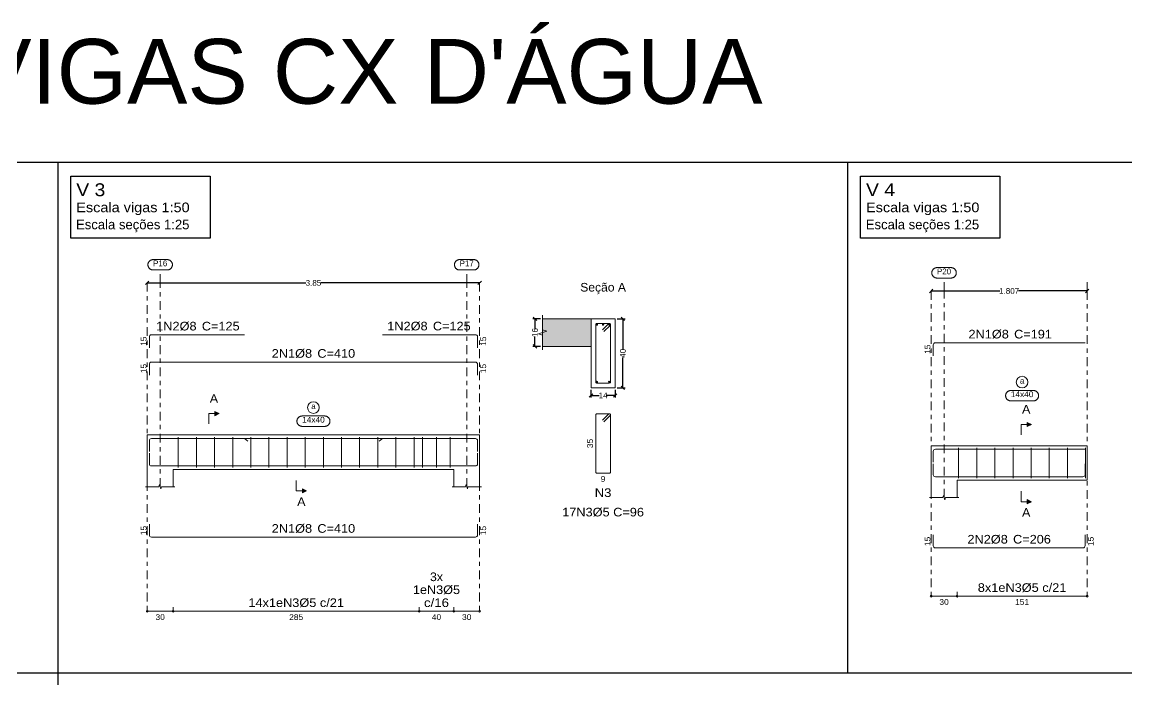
# Model space of a CAD drawing. Header units: centimetres. Extents: x 3194 to 3278, y -951 to -517.
# Drawn here: x 3228.69 to 3254.28, y -936.74 to -921.5 of the extents above; entities that cross this region are included whole.
import ezdxf
from ezdxf.enums import TextEntityAlignment as Align

# ---------------------------------------------------------------- set-up
doc = ezdxf.new("R2010")
doc.units = ezdxf.units.CM
doc.linetypes.add('CYPE_RAYAPUNTO', pattern=[0.4125, 0.2025, -0.105, 0, -0.105])
for name, color, linetype, lineweight in [('ARM_LONGITUDINAL_Ø8', 32, 'Continuous', 9), ('ARM_TRANSVERSAL_Ø5', 120, 'Continuous', 9), ('ELE_ARM_TRANS_TXT_EST', 7, 'Continuous', 9), ('ELE_CONT_NOS', 7, 'Continuous', 9), ('ELE_CONT_VIG_CONCRETO', 7, 'Continuous', 9), ('ELE_COT_COMPRIMENTO_PROJETADO', 8, 'Continuous', 0), ('ELE_COT_COT_ANCORAGENS', 8, 'Continuous', 0), ('ELE_COT_COT_EST', 8, 'Continuous', 0), ('ELE_COT_COT_LIN_APOIOS', 8, 'CYPE_RAYAPUNTO', 0), ('ELE_COT_TEXTOS_ESTRIBOS', 8, 'Continuous', 0), ('ELE_REF_COT_LIN_AUX_COTA', 8, 'CYPE_RAYAPUNTO', 9), ('ELE_REF_LINHAS_MARCAS_PLANTA', 8, 'Continuous', 9), ('ELE_REF_MARCAS_PLANTA', 8, 'Continuous', 9), ('ELE_REF_REF_ESCALA', 3, 'Continuous', 9), ('ELE_REF_REF_NOME', 8, 'Continuous', 9), ('ELE_REF_REF_REFERENCIA', 8, 'Continuous', 9), ('ELE_REF_TEXTO_REF_NOME', 8, 'Continuous', 9), ('ELE_REF_TEXTO_REF_REFERENCIA', 8, 'Continuous', 9), ('POR_ARM_LONG_ARM_TEXTOS', 7, 'Continuous', 9), ('POR_ARM_LONG_TXT_COMP', 7, 'Continuous', 9), ('SEC_CONT_LAJES_CORTE', 8, 'Continuous', 9), ('SEC_CONT_VIG_CONCRETO_CORTE', 7, 'Continuous', 9), ('SEC_COTAS_SEC_DIM_VIGA', 8, 'Continuous', 0), ('SEC_COTAS_TEXTOS_DETALHE_ESTRIBOS', 8, 'Continuous', 0), ('SEC_REF_TXT_NOMES', 2, 'Continuous', 9), ('SEC_REF_TXT_POSICOES_ARM_ESTRIBOS', 7, 'Continuous', 9)]:
    doc.layers.add(name, color=color, linetype=linetype, lineweight=lineweight)
doc.layers.add('COTA CYPE', color=31, linetype='Continuous')
doc.styles.add('CYPETXT', font='arial.ttf', dxfattribs={"height": 0.2})
doc.styles.add('CYPETXT_0.2', font='arial.ttf', dxfattribs={"height": 0.133333})
doc.styles.add('TQS_ARIAL', font='arial.ttf')
doc.dimstyles.new('cype_oblique', dxfattribs={"dimtxt": 0.18, "dimasz": 0.18, "dimexe": 0.05, "dimexo": 0.05, "dimgap": 0, "dimtad": 0, "dimdec": 4, "dimzin": 0, "dimdsep": 46, "dimtxsty": 'CYPETXT_0.2', "dimblk": 'OBLIQUE', "dimtsz": 0.04, "dimcen": 0.09, "dimadec": 0, "dimazin": 0, "dimtfac": 1, "dimtdec": 4, "dimtofl": 0, "dimtmove": 2, "dimatfit": 3, "dimfxl": 1, "dimtolj": 1, "dimtzin": 0, "dimarcsym": 0})

# ---------------------------------------------------------------- blocks, each defined once
blk = doc.blocks.new('*D1517')
at = {"layer": 'Defpoints', "color": 0, "transparency": 16777216}
for p in [(3241.865, -929.977), (3242.425, -929.977), (3242.425, -930.154)]:
    blk.add_point(p, dxfattribs=at)
at = {"layer": 'SEC_COTAS_SEC_DIM_VIGA', "color": 0, "lineweight": -2, "transparency": 16777216}
for p, q in [((3241.825, -930.194), (3241.905, -930.114)), ((3241.865, -930.027), (3241.865, -930.204)), ((3241.865, -930.154), (3242.057, -930.154)), ((3242.425, -930.154), (3242.234, -930.154)), ((3242.385, -930.194), (3242.465, -930.114)), ((3242.425, -930.027), (3242.425, -930.204))]:
    blk.add_line(p, q, dxfattribs=at)
at = {"layer": 'SEC_COTAS_SEC_DIM_VIGA', "color": 0, "transparency": 16777216, "insert": (3242.145, -930.154), "char_height": 0.1333, "attachment_point": 5, "style": 'CYPETXT_0.2'}
blk.add_mtext('\\A1;14', dxfattribs=at)
blk = doc.blocks.new('_OBLIQUE')
at = {"color": 0, "linetype": 'ByBlock'}
blk.add_line((-0.5, -0.5), (0.5, 0.5), dxfattribs=at)
blk = doc.blocks.new('*D1518')
at = {"layer": 'Defpoints', "color": 0, "transparency": 16777216}
for p in [(3240.568, -928.377), (3240.745, -928.377), (3240.745, -929.017)]:
    blk.add_point(p, dxfattribs=at)
at = {"layer": 'SEC_COTAS_SEC_DIM_VIGA', "color": 0, "lineweight": -2, "transparency": 16777216}
for p, q in [((3240.695, -928.377), (3240.518, -928.377)), ((3240.608, -928.417), (3240.528, -928.337)), ((3240.568, -928.377), (3240.568, -928.608)), ((3240.568, -929.017), (3240.568, -928.786)), ((3240.695, -929.017), (3240.518, -929.017)), ((3240.608, -929.057), (3240.528, -928.977))]:
    blk.add_line(p, q, dxfattribs=at)
at = {"layer": 'SEC_COTAS_SEC_DIM_VIGA', "color": 0, "transparency": 16777216, "insert": (3240.568, -928.697), "char_height": 0.1333, "attachment_point": 5, "rotation": 90, "style": 'CYPETXT_0.2'}
blk.add_mtext('\\A1;16', dxfattribs=at)
blk = doc.blocks.new('*D1519')
at = {"layer": 'Defpoints', "color": 0, "transparency": 16777216}
for p in [(3242.425, -928.377), (3242.603, -928.377), (3242.425, -929.977)]:
    blk.add_point(p, dxfattribs=at)
at = {"layer": 'SEC_COTAS_SEC_DIM_VIGA', "color": 0, "lineweight": -2, "transparency": 16777216}
for p, q in [((3242.475, -928.377), (3242.653, -928.377)), ((3242.643, -928.417), (3242.563, -928.337)), ((3242.603, -928.377), (3242.603, -929.079)), ((3242.603, -929.977), (3242.603, -929.275)), ((3242.643, -930.017), (3242.563, -929.937)), ((3242.475, -929.977), (3242.653, -929.977))]:
    blk.add_line(p, q, dxfattribs=at)
at = {"layer": 'SEC_COTAS_SEC_DIM_VIGA', "color": 0, "transparency": 16777216, "insert": (3242.603, -929.177), "char_height": 0.1333, "attachment_point": 5, "rotation": 90, "style": 'CYPETXT_0.2'}
blk.add_mtext('\\A1;40', dxfattribs=at)
blk = doc.blocks.new('*D1516')
at = {"layer": 'Defpoints', "color": 0, "transparency": 16777216}
for p in [(3231.586, -927.547), (3231.586, -927.547), (3239.286, -927.547)]:
    blk.add_point(p, dxfattribs=at)
at = {"layer": 'ELE_COT_COMPRIMENTO_PROJETADO', "color": 0, "lineweight": -2, "transparency": 16777216}
for p, q in [((3231.546, -927.587), (3231.626, -927.507)), ((3231.586, -927.547), (3235.263, -927.547)), ((3239.286, -927.547), (3235.61, -927.547)), ((3239.246, -927.587), (3239.326, -927.507))]:
    blk.add_line(p, q, dxfattribs=at)
at = {"layer": 'ELE_COT_COMPRIMENTO_PROJETADO', "color": 0, "transparency": 16777216, "insert": (3235.436, -927.547), "char_height": 0.1333, "attachment_point": 5, "style": 'CYPETXT_0.2'}
blk.add_mtext('\\A1;3.85', dxfattribs=at)
blk = doc.blocks.new('*D1265')
at = {"layer": 'Defpoints', "color": 0, "transparency": 16777216}
for p in [(3249.744, -927.733), (3249.744, -927.733), (3253.358, -927.733)]:
    blk.add_point(p, dxfattribs=at)
at = {"layer": 'ELE_COT_COMPRIMENTO_PROJETADO', "color": 0, "lineweight": -2, "transparency": 16777216}
for p, q in [((3249.704, -927.773), (3249.784, -927.693)), ((3249.744, -927.733), (3251.332, -927.733)), ((3253.358, -927.733), (3251.77, -927.733)), ((3253.318, -927.773), (3253.398, -927.693))]:
    blk.add_line(p, q, dxfattribs=at)
at = {"layer": 'ELE_COT_COMPRIMENTO_PROJETADO', "color": 0, "transparency": 16777216, "insert": (3251.551, -927.733), "char_height": 0.1333, "attachment_point": 5, "style": 'CYPETXT_0.2'}
blk.add_mtext('\\A1;1.807', dxfattribs=at)

msp = doc.modelspace()

# ---------------------------------------------------------------- hatches: boundary and pattern name
at = {"layer": 'ELE_REF_LINHAS_MARCAS_PLANTA'}
for points in [[(3233.15516, -930.62295), (3233.15516, -930.52695), (3233.25116, -930.57495)], [(3251.9699, -930.87284), (3251.9699, -930.77684), (3252.0659, -930.82484)], [(3235.18016, -932.31695), (3235.18016, -932.41295), (3235.27616, -932.36495)], [(3251.9699, -932.56684), (3251.9699, -932.66284), (3252.0659, -932.61484)]]:
    msp.add_hatch(color=256, dxfattribs=at).paths.add_polyline_path(points)
at = {"layer": 'SEC_CONT_LAJES_CORTE', "true_color": 0xdad7d3}
msp.add_hatch(color=254, dxfattribs=at).paths.add_polyline_path([(3240.7455, -929.01708), (3241.8655, -929.01708), (3241.8655, -928.37708), (3240.7455, -928.37708)])

# ---------------------------------------------------------------- linework, layer by layer
for p, q in [((3196.8194, -924.74597), (3259.9194, -924.74597)), ((3229.51254, -924.74597), (3229.51254, -936.58132)), ((3247.8059, -924.74597), (3247.8059, -936.58132)), ((3196.8194, -936.58132), (3259.9194, -936.58132)), ((3229.51254, -936.58132), (3229.51254, -950.16367))]:
    msp.add_line(p, q)
at = {"layer": 'ARM_LONGITUDINAL_Ø8'}
for p, q in [((3233.83616, -931.15195), (3233.91578, -931.21246)), ((3237.03616, -931.15195), (3236.95655, -931.21246))]:
    msp.add_line(p, q, dxfattribs=at)
for points in [[(3231.63616, -929.04824), (3231.63616, -928.79624), (3231.63982, -928.77787), (3231.65022, -928.7623), (3231.66579, -928.75189), (3231.68416, -928.74824), (3233.83616, -928.74824)], [(3239.23616, -929.04708), (3239.23616, -928.79508), (3239.23251, -928.77671), (3239.2221, -928.76114), (3239.20653, -928.75074), (3239.18816, -928.74708), (3237.03616, -928.74708)], [(3253.30825, -928.93344), (3249.84154, -928.93344), (3249.82317, -928.93709), (3249.8076, -928.94749), (3249.7972, -928.96307), (3249.79354, -928.98144), (3249.79354, -929.23344)], [(3239.23616, -929.68054), (3239.23616, -929.42854), (3239.23251, -929.41017), (3239.2221, -929.3946), (3239.20653, -929.38419), (3239.18816, -929.38054), (3231.68416, -929.38054), (3231.66579, -929.38419), (3231.65022, -929.3946), (3231.63982, -929.41017), (3231.63616, -929.42854), (3231.63616, -929.68054)], [(3239.23616, -931.45195), (3239.23616, -931.19995), (3239.23251, -931.18158), (3239.2221, -931.16601), (3239.20653, -931.1556), (3239.18816, -931.15195), (3231.68416, -931.15195), (3231.66579, -931.1556), (3231.65022, -931.16601), (3231.63982, -931.18158), (3231.63616, -931.19995), (3231.63616, -931.45195)], [(3231.63616, -931.45195), (3231.63616, -931.19995), (3231.63982, -931.18158), (3231.65022, -931.16601), (3231.66579, -931.1556), (3231.68416, -931.15195), (3233.83616, -931.15195)], [(3239.23616, -931.45195), (3239.23616, -931.19995), (3239.23251, -931.18158), (3239.2221, -931.16601), (3239.20653, -931.1556), (3239.18816, -931.15195), (3237.03616, -931.15195)], [(3239.23616, -931.48795), (3239.23616, -931.73995), (3239.23251, -931.75832), (3239.2221, -931.77389), (3239.20653, -931.78429), (3239.18816, -931.78795), (3231.68416, -931.78795), (3231.66579, -931.78429), (3231.65022, -931.77389), (3231.63982, -931.75832), (3231.63616, -931.73995), (3231.63616, -931.48795)], [(3253.30825, -931.40184), (3249.84154, -931.40184), (3249.82317, -931.4055), (3249.8076, -931.4159), (3249.7972, -931.43148), (3249.79354, -931.44984), (3249.79354, -931.70184)], [(3253.30825, -931.73784), (3253.30825, -931.98984), (3253.3046, -932.00821), (3253.29419, -932.02379), (3253.27862, -932.03419), (3253.26025, -932.03784), (3249.84154, -932.03784), (3249.82317, -932.03419), (3249.8076, -932.02379), (3249.7972, -932.00821), (3249.79354, -931.98984), (3249.79354, -931.73784)], [(3239.23616, -933.13495), (3239.23616, -933.38695), (3239.23251, -933.40532), (3239.2221, -933.42089), (3239.20653, -933.43129), (3239.18816, -933.43495), (3231.68416, -933.43495), (3231.66579, -933.43129), (3231.65022, -933.42089), (3231.63982, -933.40532), (3231.63616, -933.38695), (3231.63616, -933.13495)], [(3253.30825, -933.38484), (3253.30825, -933.63684), (3253.3046, -933.65521), (3253.29419, -933.67079), (3253.27862, -933.68119), (3253.26025, -933.68484), (3249.84154, -933.68484), (3249.82317, -933.68119), (3249.8076, -933.67079), (3249.7972, -933.65521), (3249.79354, -933.63684), (3249.79354, -933.38484)]]:
    msp.add_lwpolyline(points, dxfattribs=at)
for centre in [(3242.0015, -928.51308), (3242.1455, -928.51308), (3242.2895, -928.51308), (3242.0015, -929.84108), (3242.2895, -929.84108)]:
    msp.add_circle(centre, 0.016, dxfattribs=at)
at = {"layer": 'ARM_TRANSVERSAL_Ø5'}
for p, q in [((3232.30616, -931.11995), (3232.30616, -931.81995)), ((3232.72616, -931.11995), (3232.72616, -931.81995)), ((3233.14616, -931.11995), (3233.14616, -931.81995)), ((3233.56616, -931.11995), (3233.56616, -931.81995)), ((3233.98616, -931.11995), (3233.98616, -931.81995)), ((3234.40616, -931.11995), (3234.40616, -931.81995)), ((3234.82616, -931.11995), (3234.82616, -931.81995)), ((3235.24616, -931.11995), (3235.24616, -931.81995)), ((3235.66616, -931.11995), (3235.66616, -931.81995)), ((3236.08616, -931.11995), (3236.08616, -931.81995)), ((3236.50616, -931.11995), (3236.50616, -931.81995)), ((3236.92616, -931.11995), (3236.92616, -931.81995)), ((3237.34616, -931.11995), (3237.34616, -931.81995)), ((3237.76616, -931.11995), (3237.76616, -931.81995)), ((3237.96616, -931.11995), (3237.96616, -931.81995)), ((3238.28616, -931.11995), (3238.28616, -931.81995)), ((3238.60616, -931.11995), (3238.60616, -931.81995)), ((3250.3809, -931.36984), (3250.3809, -932.06984)), ((3250.8009, -931.36984), (3250.8009, -932.06984)), ((3251.2209, -931.36984), (3251.2209, -932.06984)), ((3251.6409, -931.36984), (3251.6409, -932.06984)), ((3252.0609, -931.36984), (3252.0609, -932.06984)), ((3252.4809, -931.36984), (3252.4809, -932.06984)), ((3252.9009, -931.36984), (3252.9009, -932.06984)), ((3253.3209, -931.36984), (3253.3209, -932.06984))]:
    msp.add_line(p, q, dxfattribs=at)
for points in [[(3242.16646, -928.67289), (3242.30788, -928.53147), (3242.31111, -928.52753), (3242.31352, -928.52303), (3242.315, -928.51815), (3242.3155, -928.51308), (3242.315, -928.50801), (3242.31352, -928.50313), (3242.31111, -928.49864), (3242.30788, -928.4947), (3242.30394, -928.49146), (3242.29945, -928.48906), (3242.29457, -928.48758), (3242.2895, -928.48708), (3242.0015, -928.48708), (3241.99155, -928.48906), (3241.98311, -928.4947), (3241.97747, -928.50313), (3241.9755, -928.51308), (3241.9755, -929.84108), (3241.97747, -929.85103), (3241.98311, -929.85947), (3241.99155, -929.8651), (3242.0015, -929.86708), (3242.2895, -929.86708), (3242.29945, -929.8651), (3242.30788, -929.85947), (3242.31352, -929.85103), (3242.3155, -929.84108), (3242.3155, -928.51308), (3242.315, -928.50801), (3242.31352, -928.50313), (3242.31111, -928.49864), (3242.30788, -928.4947), (3242.30394, -928.49146), (3242.29945, -928.48906), (3242.29457, -928.48758), (3242.2895, -928.48708), (3242.28442, -928.48758), (3242.27955, -928.48906), (3242.27505, -928.49146), (3242.27111, -928.4947), (3242.12969, -928.63612)], [(3242.16646, -930.76222), (3242.30788, -930.6208), (3242.31111, -930.61686), (3242.31352, -930.61237), (3242.315, -930.60749), (3242.3155, -930.60242), (3242.315, -930.59734), (3242.31352, -930.59247), (3242.31111, -930.58797), (3242.30788, -930.58403), (3242.30394, -930.5808), (3242.29945, -930.5784), (3242.29457, -930.57692), (3242.2895, -930.57642), (3242.0015, -930.57642), (3241.99155, -930.5784), (3241.98311, -930.58403), (3241.97747, -930.59247), (3241.9755, -930.60242), (3241.9755, -931.93042), (3241.97747, -931.94037), (3241.98311, -931.9488), (3241.99155, -931.95444), (3242.0015, -931.95642), (3242.2895, -931.95642), (3242.29945, -931.95444), (3242.30788, -931.9488), (3242.31352, -931.94037), (3242.3155, -931.93042), (3242.3155, -930.60242), (3242.315, -930.59734), (3242.31352, -930.59247), (3242.31111, -930.58797), (3242.30788, -930.58403), (3242.30394, -930.5808), (3242.29945, -930.5784), (3242.29457, -930.57692), (3242.2895, -930.57642), (3242.28442, -930.57692), (3242.27955, -930.5784), (3242.27505, -930.5808), (3242.27111, -930.58403), (3242.12969, -930.72545)]]:
    msp.add_lwpolyline(points, dxfattribs=at)
at = {"layer": 'COTA CYPE'}
for points in [[(3229.81691, -925.07043), (3233.04331, -925.07043), (3233.04331, -926.5139), (3229.81691, -926.5139)], [(3248.11027, -925.07043), (3251.33667, -925.07043), (3251.33667, -926.5139), (3248.11027, -926.5139)]]:
    msp.add_lwpolyline(points, close=True, dxfattribs=at)
at = {"layer": 'ELE_CONT_NOS'}
for p, q in [((3231.58616, -931.86995), (3231.58616, -932.26995)), ((3232.18616, -931.86995), (3232.18616, -932.26995)), ((3238.68616, -931.86995), (3238.68616, -932.26995)), ((3239.28616, -931.86995), (3239.28616, -932.26995)), ((3249.74354, -932.11984), (3249.74354, -932.51984)), ((3250.34354, -932.11984), (3250.34354, -932.51984))]:
    msp.add_line(p, q, dxfattribs=at)
for points in [[(3232.18616, -931.06995), (3231.58616, -931.06995), (3231.58616, -931.86995)], [(3238.68616, -931.06995), (3239.28616, -931.06995), (3239.28616, -931.86995)], [(3250.34354, -931.31984), (3249.74354, -931.31984), (3249.74354, -932.11984)], [(3231.54616, -932.26995), (3231.85616, -932.26995), (3231.87116, -932.21995), (3231.90116, -932.31995), (3231.91616, -932.26995), (3232.22616, -932.26995)], [(3238.64616, -932.26995), (3238.95616, -932.26995), (3238.97116, -932.21995), (3239.00116, -932.31995), (3239.01616, -932.26995), (3239.32616, -932.26995)], [(3249.70354, -932.51984), (3250.01354, -932.51984), (3250.02854, -932.46984), (3250.05854, -932.56984), (3250.07354, -932.51984), (3250.38354, -932.51984)]]:
    msp.add_lwpolyline(points, dxfattribs=at)
at = {"layer": 'ELE_CONT_VIG_CONCRETO'}
for p, q in [((3232.18616, -931.06995), (3238.68616, -931.06995)), ((3250.34354, -931.31984), (3253.35825, -931.31984)), ((3232.18616, -931.86995), (3238.68616, -931.86995))]:
    msp.add_line(p, q, dxfattribs=at)
msp.add_lwpolyline([(3250.34354, -932.11984), (3253.35825, -932.11984), (3253.35825, -931.31984)], dxfattribs=at)
at = {"layer": 'ELE_COT_COT_EST'}
for p, q in [((3249.74354, -934.80484), (3249.74354, -934.70484)), ((3250.34354, -934.80484), (3250.34354, -934.70484)), ((3231.58616, -935.15495), (3231.58616, -935.05495)), ((3232.18616, -935.15495), (3232.18616, -935.05495)), ((3237.88616, -935.15495), (3237.88616, -935.05495)), ((3238.68616, -935.15495), (3238.68616, -935.05495))]:
    msp.add_line(p, q, dxfattribs=at)
for points in [[(3249.74354, -934.80484), (3250.34354, -934.80484), (3250.34354, -934.70484)], [(3250.34354, -934.80484), (3253.35825, -934.80484), (3253.35825, -934.70484)], [(3231.58616, -935.15495), (3232.18616, -935.15495), (3232.18616, -935.05495)], [(3232.18616, -935.15495), (3237.88616, -935.15495), (3237.88616, -935.05495)], [(3237.88616, -935.15495), (3238.68616, -935.15495), (3238.68616, -935.05495)], [(3238.68616, -935.15495), (3239.28616, -935.15495), (3239.28616, -935.05495)]]:
    msp.add_lwpolyline(points, dxfattribs=at)
for centre in [(3249.74354, -934.80484), (3250.34354, -934.80484), (3250.34354, -934.80484), (3253.35825, -934.80484), (3231.58616, -935.15495), (3232.18616, -935.15495), (3232.18616, -935.15495), (3237.88616, -935.15495), (3237.88616, -935.15495), (3238.68616, -935.15495), (3238.68616, -935.15495), (3239.28616, -935.15495)]:
    msp.add_circle(centre, 0.02, dxfattribs=at)
at = {"layer": 'ELE_COT_COT_LIN_APOIOS'}
for p, q in [((3231.58616, -927.54708), (3231.58616, -935.15495)), ((3239.28616, -927.54708), (3239.28616, -935.15495)), ((3249.74354, -927.73344), (3249.74354, -934.80484)), ((3253.35825, -927.73344), (3253.35825, -934.80484))]:
    msp.add_line(p, q, dxfattribs=at)
at = {"layer": 'ELE_REF_COT_LIN_AUX_COTA'}
for p, q in [((3231.88616, -927.54708), (3231.88616, -927.24708)), ((3238.98616, -927.54708), (3238.98616, -927.24708)), ((3231.88616, -932.26995), (3231.88616, -927.54708)), ((3238.98616, -932.26995), (3238.98616, -927.54708)), ((3250.04354, -927.73344), (3250.04354, -927.43344)), ((3253.35825, -927.73344), (3253.35825, -927.43344)), ((3250.04354, -932.51984), (3250.04354, -927.73344))]:
    msp.add_line(p, q, dxfattribs=at)
at = {"layer": 'ELE_REF_LINHAS_MARCAS_PLANTA'}
for p, q in [((3233.01116, -930.57495), (3233.01116, -930.81495)), ((3233.01116, -930.57495), (3233.15516, -930.57495)), ((3251.8259, -930.82484), (3251.8259, -931.06484)), ((3251.8259, -930.82484), (3251.9699, -930.82484)), ((3235.03616, -932.36495), (3235.03616, -932.12495)), ((3235.03616, -932.36495), (3235.18016, -932.36495)), ((3251.8259, -932.61484), (3251.8259, -932.37484)), ((3251.8259, -932.61484), (3251.9699, -932.61484))]:
    msp.add_line(p, q, dxfattribs=at)
for points in [[(3233.15516, -930.62295), (3233.15516, -930.52695), (3233.25116, -930.57495)], [(3251.9699, -930.87284), (3251.9699, -930.77684), (3252.0659, -930.82484)], [(3235.18016, -932.31695), (3235.18016, -932.41295), (3235.27616, -932.36495)], [(3251.9699, -932.56684), (3251.9699, -932.66284), (3252.0659, -932.61484)]]:
    msp.add_lwpolyline(points, close=True, dxfattribs=at)
at = {"layer": 'ELE_REF_REF_NOME'}
for points in [[(3252.1129, -930.03984), (3252.12091, -930.04011), (3252.12889, -930.04092), (3252.1368, -930.04225), (3252.1446, -930.04411), (3252.15226, -930.04648), (3252.15974, -930.04937), (3252.16702, -930.05274), (3252.17405, -930.0566), (3252.18081, -930.06091), (3252.18727, -930.06567), (3252.19339, -930.07085), (3252.19916, -930.07642), (3252.20453, -930.08237), (3252.20951, -930.08866), (3252.21404, -930.09527), (3252.21813, -930.10217), (3252.22175, -930.10933), (3252.22488, -930.11672), (3252.22751, -930.12429), (3252.22963, -930.13203), (3252.23123, -930.13989), (3252.23229, -930.14783), (3252.23283, -930.15583), (3252.23283, -930.16385), (3252.23229, -930.17186), (3252.23123, -930.1798), (3252.22963, -930.18766), (3252.22751, -930.1954), (3252.22488, -930.20297), (3252.22175, -930.21036), (3252.21813, -930.21751), (3252.21404, -930.22441), (3252.20951, -930.23103), (3252.20453, -930.23732), (3252.19916, -930.24327), (3252.19339, -930.24884), (3252.18727, -930.25402), (3252.18081, -930.25878), (3252.17405, -930.26309), (3252.16702, -930.26695), (3252.15974, -930.27032), (3252.15226, -930.2732), (3252.1446, -930.27558), (3252.1368, -930.27744), (3252.12889, -930.27877), (3252.12091, -930.27958), (3252.1129, -930.27984), (3251.5889, -930.27984), (3251.58088, -930.27958), (3251.5729, -930.27877), (3251.56499, -930.27744), (3251.55719, -930.27558), (3251.54953, -930.2732), (3251.54205, -930.27032), (3251.53478, -930.26695), (3251.52774, -930.26309), (3251.52098, -930.25878), (3251.51453, -930.25402), (3251.5084, -930.24884), (3251.50264, -930.24327), (3251.49726, -930.23732), (3251.49229, -930.23103), (3251.48775, -930.22441), (3251.48366, -930.21751), (3251.48005, -930.21036), (3251.47691, -930.20297), (3251.47428, -930.1954), (3251.47217, -930.18766), (3251.47057, -930.1798), (3251.4695, -930.17186), (3251.46896, -930.16385), (3251.46896, -930.15583), (3251.4695, -930.14783), (3251.47057, -930.13989), (3251.47217, -930.13203), (3251.47428, -930.12429), (3251.47691, -930.11672), (3251.48005, -930.10933), (3251.48366, -930.10217), (3251.48775, -930.09527), (3251.49229, -930.08866), (3251.49726, -930.08237), (3251.50264, -930.07642), (3251.5084, -930.07085), (3251.51453, -930.06567), (3251.52098, -930.06091), (3251.52774, -930.0566), (3251.53478, -930.05274), (3251.54205, -930.04937), (3251.54953, -930.04648), (3251.55719, -930.04411), (3251.56499, -930.04225), (3251.5729, -930.04092), (3251.58088, -930.04011), (3251.5889, -930.03984), (3252.1129, -930.03984)], [(3235.69816, -930.62995), (3235.70618, -930.63022), (3235.71416, -930.63102), (3235.72206, -930.63235), (3235.72987, -930.63421), (3235.73753, -930.63659), (3235.74501, -930.63947), (3235.75228, -930.64284), (3235.75932, -930.6467), (3235.76608, -930.65101), (3235.77253, -930.65577), (3235.77866, -930.66095), (3235.78442, -930.66652), (3235.7898, -930.67247), (3235.79477, -930.67877), (3235.79931, -930.68538), (3235.8034, -930.69228), (3235.80701, -930.69943), (3235.81014, -930.70682), (3235.81277, -930.71439), (3235.81489, -930.72213), (3235.81649, -930.72999), (3235.81756, -930.73794), (3235.8181, -930.74594), (3235.8181, -930.75396), (3235.81756, -930.76196), (3235.81649, -930.76991), (3235.81489, -930.77777), (3235.81277, -930.7855), (3235.81014, -930.79308), (3235.80701, -930.80046), (3235.8034, -930.80762), (3235.79931, -930.81452), (3235.79477, -930.82113), (3235.7898, -930.82742), (3235.78442, -930.83337), (3235.77866, -930.83895), (3235.77253, -930.84412), (3235.76608, -930.84888), (3235.75932, -930.8532), (3235.75228, -930.85705), (3235.74501, -930.86043), (3235.73753, -930.86331), (3235.72987, -930.86568), (3235.72206, -930.86754), (3235.71416, -930.86888), (3235.70618, -930.86968), (3235.69816, -930.86995), (3235.17416, -930.86995), (3235.16615, -930.86968), (3235.15817, -930.86888), (3235.15026, -930.86754), (3235.14246, -930.86568), (3235.1348, -930.86331), (3235.12732, -930.86043), (3235.12004, -930.85705), (3235.11301, -930.8532), (3235.10625, -930.84888), (3235.09979, -930.84412), (3235.09367, -930.83895), (3235.0879, -930.83337), (3235.08252, -930.82742), (3235.07755, -930.82113), (3235.07302, -930.81452), (3235.06893, -930.80762), (3235.06531, -930.80046), (3235.06218, -930.79308), (3235.05955, -930.7855), (3235.05743, -930.77777), (3235.05583, -930.76991), (3235.05477, -930.76196), (3235.05423, -930.75396), (3235.05423, -930.74594), (3235.05477, -930.73794), (3235.05583, -930.72999), (3235.05743, -930.72213), (3235.05955, -930.71439), (3235.06218, -930.70682), (3235.06531, -930.69943), (3235.06893, -930.69228), (3235.07302, -930.68538), (3235.07755, -930.67877), (3235.08252, -930.67247), (3235.0879, -930.66652), (3235.09367, -930.66095), (3235.09979, -930.65577), (3235.10625, -930.65101), (3235.11301, -930.6467), (3235.12004, -930.64284), (3235.12732, -930.63947), (3235.1348, -930.63659), (3235.14246, -930.63421), (3235.15026, -930.63235), (3235.15817, -930.63102), (3235.16615, -930.63022), (3235.17416, -930.62995), (3235.69816, -930.62995)]]:
    msp.add_lwpolyline(points, close=True, dxfattribs=at)
for centre in [(3251.8509, -929.84514), (3235.43616, -930.43524)]:
    msp.add_circle(centre, 0.13471, dxfattribs=at)
at = {"layer": 'ELE_REF_REF_REFERENCIA'}
for points in [[(3232.05016, -927.00708), (3232.05818, -927.00735), (3232.06616, -927.00815), (3232.07406, -927.00949), (3232.08187, -927.01135), (3232.08953, -927.01372), (3232.09701, -927.0166), (3232.10428, -927.01998), (3232.11132, -927.02383), (3232.11808, -927.02815), (3232.12453, -927.03291), (3232.13066, -927.03808), (3232.13642, -927.04366), (3232.1418, -927.04961), (3232.14677, -927.0559), (3232.15131, -927.06251), (3232.1554, -927.06941), (3232.15901, -927.07657), (3232.16214, -927.08395), (3232.16477, -927.09153), (3232.16689, -927.09926), (3232.16849, -927.10712), (3232.16956, -927.11507), (3232.1701, -927.12307), (3232.1701, -927.13109), (3232.16956, -927.13909), (3232.16849, -927.14704), (3232.16689, -927.1549), (3232.16477, -927.16264), (3232.16214, -927.17021), (3232.15901, -927.17759), (3232.1554, -927.18475), (3232.15131, -927.19165), (3232.14677, -927.19826), (3232.1418, -927.20456), (3232.13642, -927.21051), (3232.13066, -927.21608), (3232.12453, -927.22126), (3232.11808, -927.22602), (3232.11132, -927.23033), (3232.10428, -927.23418), (3232.09701, -927.23756), (3232.08953, -927.24044), (3232.08187, -927.24282), (3232.07406, -927.24468), (3232.06616, -927.24601), (3232.05818, -927.24681), (3232.05016, -927.24708), (3231.72216, -927.24708), (3231.71415, -927.24681), (3231.70617, -927.24601), (3231.69826, -927.24468), (3231.69046, -927.24282), (3231.6828, -927.24044), (3231.67532, -927.23756), (3231.66804, -927.23418), (3231.66101, -927.23033), (3231.65425, -927.22602), (3231.64779, -927.22126), (3231.64167, -927.21608), (3231.6359, -927.21051), (3231.63052, -927.20456), (3231.62555, -927.19826), (3231.62102, -927.19165), (3231.61693, -927.18475), (3231.61331, -927.17759), (3231.61018, -927.17021), (3231.60755, -927.16264), (3231.60543, -927.1549), (3231.60383, -927.14704), (3231.60277, -927.13909), (3231.60223, -927.13109), (3231.60223, -927.12307), (3231.60277, -927.11507), (3231.60383, -927.10712), (3231.60543, -927.09926), (3231.60755, -927.09153), (3231.61018, -927.08395), (3231.61331, -927.07657), (3231.61693, -927.06941), (3231.62102, -927.06251), (3231.62555, -927.0559), (3231.63052, -927.04961), (3231.6359, -927.04366), (3231.64167, -927.03808), (3231.64779, -927.03291), (3231.65425, -927.02815), (3231.66101, -927.02383), (3231.66804, -927.01998), (3231.67532, -927.0166), (3231.6828, -927.01372), (3231.69046, -927.01135), (3231.69826, -927.00949), (3231.70617, -927.00815), (3231.71415, -927.00735), (3231.72216, -927.00708), (3232.05016, -927.00708)], [(3239.15016, -927.00708), (3239.15818, -927.00735), (3239.16616, -927.00815), (3239.17406, -927.00949), (3239.18187, -927.01135), (3239.18953, -927.01372), (3239.19701, -927.0166), (3239.20428, -927.01998), (3239.21132, -927.02383), (3239.21808, -927.02815), (3239.22453, -927.03291), (3239.23066, -927.03808), (3239.23642, -927.04366), (3239.2418, -927.04961), (3239.24677, -927.0559), (3239.25131, -927.06251), (3239.2554, -927.06941), (3239.25901, -927.07657), (3239.26214, -927.08395), (3239.26477, -927.09153), (3239.26689, -927.09926), (3239.26849, -927.10712), (3239.26956, -927.11507), (3239.2701, -927.12307), (3239.2701, -927.13109), (3239.26956, -927.13909), (3239.26849, -927.14704), (3239.26689, -927.1549), (3239.26477, -927.16264), (3239.26214, -927.17021), (3239.25901, -927.17759), (3239.2554, -927.18475), (3239.25131, -927.19165), (3239.24677, -927.19826), (3239.2418, -927.20456), (3239.23642, -927.21051), (3239.23066, -927.21608), (3239.22453, -927.22126), (3239.21808, -927.22602), (3239.21132, -927.23033), (3239.20428, -927.23418), (3239.19701, -927.23756), (3239.18953, -927.24044), (3239.18187, -927.24282), (3239.17406, -927.24468), (3239.16616, -927.24601), (3239.15818, -927.24681), (3239.15016, -927.24708), (3238.82216, -927.24708), (3238.81415, -927.24681), (3238.80617, -927.24601), (3238.79826, -927.24468), (3238.79046, -927.24282), (3238.7828, -927.24044), (3238.77532, -927.23756), (3238.76804, -927.23418), (3238.76101, -927.23033), (3238.75425, -927.22602), (3238.74779, -927.22126), (3238.74167, -927.21608), (3238.7359, -927.21051), (3238.73052, -927.20456), (3238.72555, -927.19826), (3238.72102, -927.19165), (3238.71693, -927.18475), (3238.71331, -927.17759), (3238.71018, -927.17021), (3238.70755, -927.16264), (3238.70543, -927.1549), (3238.70383, -927.14704), (3238.70277, -927.13909), (3238.70223, -927.13109), (3238.70223, -927.12307), (3238.70277, -927.11507), (3238.70383, -927.10712), (3238.70543, -927.09926), (3238.70755, -927.09153), (3238.71018, -927.08395), (3238.71331, -927.07657), (3238.71693, -927.06941), (3238.72102, -927.06251), (3238.72555, -927.0559), (3238.73052, -927.04961), (3238.7359, -927.04366), (3238.74167, -927.03808), (3238.74779, -927.03291), (3238.75425, -927.02815), (3238.76101, -927.02383), (3238.76804, -927.01998), (3238.77532, -927.0166), (3238.7828, -927.01372), (3238.79046, -927.01135), (3238.79826, -927.00949), (3238.80617, -927.00815), (3238.81415, -927.00735), (3238.82216, -927.00708), (3239.15016, -927.00708)], [(3250.20754, -927.19344), (3250.21556, -927.1937), (3250.22354, -927.19451), (3250.23145, -927.19584), (3250.23925, -927.1977), (3250.24691, -927.20008), (3250.25439, -927.20296), (3250.26166, -927.20633), (3250.2687, -927.21019), (3250.27546, -927.2145), (3250.28191, -927.21926), (3250.28804, -927.22444), (3250.2938, -927.23001), (3250.29918, -927.23596), (3250.30415, -927.24225), (3250.30869, -927.24887), (3250.31278, -927.25577), (3250.31639, -927.26292), (3250.31953, -927.27031), (3250.32216, -927.27788), (3250.32427, -927.28562), (3250.32587, -927.29348), (3250.32694, -927.30142), (3250.32748, -927.30943), (3250.32748, -927.31745), (3250.32694, -927.32545), (3250.32587, -927.3334), (3250.32427, -927.34125), (3250.32216, -927.34899), (3250.31953, -927.35656), (3250.31639, -927.36395), (3250.31278, -927.37111), (3250.30869, -927.37801), (3250.30415, -927.38462), (3250.29918, -927.39091), (3250.2938, -927.39686), (3250.28804, -927.40243), (3250.28191, -927.40761), (3250.27546, -927.41237), (3250.2687, -927.41668), (3250.26166, -927.42054), (3250.25439, -927.42391), (3250.24691, -927.4268), (3250.23925, -927.42917), (3250.23145, -927.43103), (3250.22354, -927.43236), (3250.21556, -927.43317), (3250.20754, -927.43344), (3249.87954, -927.43344), (3249.87153, -927.43317), (3249.86355, -927.43236), (3249.85564, -927.43103), (3249.84784, -927.42917), (3249.84018, -927.4268), (3249.8327, -927.42391), (3249.82542, -927.42054), (3249.81839, -927.41668), (3249.81163, -927.41237), (3249.80517, -927.40761), (3249.79905, -927.40243), (3249.79328, -927.39686), (3249.78791, -927.39091), (3249.78294, -927.38462), (3249.7784, -927.37801), (3249.77431, -927.37111), (3249.77069, -927.36395), (3249.76756, -927.35656), (3249.76493, -927.34899), (3249.76281, -927.34125), (3249.76122, -927.3334), (3249.76015, -927.32545), (3249.75961, -927.31745), (3249.75961, -927.30943), (3249.76015, -927.30142), (3249.76122, -927.29348), (3249.76281, -927.28562), (3249.76493, -927.27788), (3249.76756, -927.27031), (3249.77069, -927.26292), (3249.77431, -927.25577), (3249.7784, -927.24887), (3249.78294, -927.24225), (3249.78791, -927.23596), (3249.79328, -927.23001), (3249.79905, -927.22444), (3249.80517, -927.21926), (3249.81163, -927.2145), (3249.81839, -927.21019), (3249.82542, -927.20633), (3249.8327, -927.20296), (3249.84018, -927.20008), (3249.84784, -927.1977), (3249.85564, -927.19584), (3249.86355, -927.19451), (3249.87153, -927.1937), (3249.87954, -927.19344), (3250.20754, -927.19344)]]:
    msp.add_lwpolyline(points, close=True, dxfattribs=at)
at = {"layer": 'SEC_CONT_LAJES_CORTE'}
for points in [[(3240.7455, -929.09708), (3240.7455, -928.75708), (3240.6455, -928.72708), (3240.8455, -928.66708), (3240.7455, -928.63708), (3240.7455, -928.29708)], [(3240.7455, -929.01708), (3241.8655, -929.01708), (3241.8655, -928.37708), (3240.7455, -928.37708)]]:
    msp.add_lwpolyline(points, dxfattribs=at)
at = {"layer": 'SEC_CONT_LAJES_CORTE', "color": 254, "true_color": 0xdad7d3}
msp.add_lwpolyline([(3240.7455, -929.01708), (3241.8655, -929.01708), (3241.8655, -928.37708), (3240.7455, -928.37708)], close=True, dxfattribs=at)
at = {"layer": 'SEC_CONT_VIG_CONCRETO_CORTE'}
msp.add_lwpolyline([(3242.4255, -928.37708), (3241.8655, -928.37708), (3241.8655, -929.97708), (3242.4255, -929.97708), (3242.4255, -928.37708)], close=True, dxfattribs=at)

# ---------------------------------------------------------------- texts
at = {"insert": (3209.69858, -921.89562), "char_height": 1.5, "attachment_point": 1, "style": 'TQS_ARIAL'}
msp.add_mtext_dynamic_manual_height_columns("DETALHAMENTO VIGAS CX D'ÁGUA", width=72.2611045, gutter_width=12.5, heights=[0], dxfattribs=at)
at = {"layer": 'COTA CYPE', "style": 'CYPETXT', "width": 1.080185}
for s, p, p2 in [('V 3', (3229.94232, -925.5372), (3230.61592, -925.5372)), ('V 4', (3248.23568, -925.5372), (3248.90928, -925.5372))]:
    msp.add_text(s, height=0.297399, dxfattribs=at).set_placement(p, p2, align=Align.FIT)
at = {"layer": 'ELE_ARM_TRANS_TXT_EST', "style": 'CYPETXT'}
for s, width, p, p2 in [('3x', 1.016644, (3238.13616, -934.45495), (3238.43616, -934.45495)), ('1eN3%%c5', 1.049339, (3237.74016, -934.75495), (3238.83216, -934.75495)), ('8x1eN3%%c5 c/21', 1.056929, (3250.8249, -934.70484), (3252.8769, -934.70484)), ('14x1eN3%%c5 c/21', 1.055863, (3233.92916, -935.05495), (3236.14316, -935.05495)), ('c/16', 1.096376, (3237.99666, -935.05495), (3238.57566, -935.05495))]:
    msp.add_text(s, height=0.2, dxfattribs=dict(at, width=width)).set_placement(p, p2, align=Align.FIT)
at = {"layer": 'ELE_COT_COT_ANCORAGENS', "style": 'CYPETXT', "width": 1.042546}
for p, p2 in [((3231.5695, -929.00624), (3231.5695, -928.79024)), ((3239.43616, -929.00508), (3239.43616, -928.78908)), ((3249.72688, -929.19144), (3249.72688, -928.97544)), ((3231.5695, -929.63854), (3231.5695, -929.42254)), ((3239.43616, -929.63854), (3239.43616, -929.42254)), ((3231.5695, -933.39295), (3231.5695, -933.17695)), ((3239.43616, -933.39295), (3239.43616, -933.17695)), ((3249.72688, -933.64284), (3249.72688, -933.42684)), ((3253.50825, -933.64284), (3253.50825, -933.42684))]:
    msp.add_text('15', height=0.133333, rotation=90, dxfattribs=at).set_placement(p, p2, align=Align.FIT)
at = {"layer": 'ELE_COT_TEXTOS_ESTRIBOS', "style": 'CYPETXT', "width": 1.042546}
for s, p, p2 in [('30', (3249.93554, -935.00484), (3250.15154, -935.00484)), ('151', (3251.6889, -935.00484), (3252.0129, -935.00484)), ('30', (3231.77816, -935.35495), (3231.99416, -935.35495)), ('285', (3234.87416, -935.35495), (3235.19816, -935.35495)), ('40', (3238.17816, -935.35495), (3238.39416, -935.35495)), ('30', (3238.87816, -935.35495), (3239.09416, -935.35495))]:
    msp.add_text(s, height=0.133333, dxfattribs=at).set_placement(p, p2, align=Align.FIT)
at = {"layer": 'ELE_REF_MARCAS_PLANTA', "style": 'CYPETXT', "width": 1.044083}
for p, p2 in [((3233.03366, -930.32495), (3233.22866, -930.32495)), ((3251.8484, -930.57484), (3252.0434, -930.57484)), ((3235.05866, -932.71495), (3235.25366, -932.71495)), ((3251.8484, -932.96484), (3252.0434, -932.96484))]:
    msp.add_text('A', height=0.2, dxfattribs=at).set_placement(p, p2, align=Align.FIT)
at = {"layer": 'ELE_REF_REF_ESCALA', "style": 'CYPETXT'}
for s, width, p, p2 in [('Escala vigas 1:50', 1.075389, (3229.94232, -925.90895), (3232.56872, -925.90895)), ('Escala vigas 1:50', 1.075389, (3248.23568, -925.90895), (3250.86208, -925.90895)), ('Escala seções 1:25', 0.971968, (3229.93744, -926.30506), (3232.56385, -926.30506)), ('Escala seções 1:25', 0.971968, (3248.2308, -926.30506), (3250.85721, -926.30506))]:
    msp.add_text(s, height=0.2230494, dxfattribs=dict(at, width=width)).set_placement(p, p2, align=Align.FIT)
at = {"layer": 'ELE_REF_TEXTO_REF_NOME', "style": 'CYPETXT'}
for s, height, width, p, p2 in [('a', 0.13333, 0.984627, (3251.7999, -929.87847), (3251.9019, -929.87847)), ('14x40', 0.133333, 1.032505, (3251.5889, -930.19318), (3252.1129, -930.19318)), ('a', 0.13333, 0.984627, (3235.38516, -930.46858), (3235.48716, -930.46858)), ('14x40', 0.133333, 1.032505, (3235.17416, -930.78328), (3235.69816, -930.78328))]:
    msp.add_text(s, height=height, dxfattribs=dict(at, width=width)).set_placement(p, p2, align=Align.FIT)
at = {"layer": 'ELE_REF_TEXTO_REF_REFERENCIA', "style": 'CYPETXT', "width": 0.989671}
for s, p, p2 in [('P16', (3231.72216, -927.16042), (3232.05016, -927.16042)), ('P17', (3238.82216, -927.16042), (3239.15016, -927.16042)), ('P20', (3249.87954, -927.34677), (3250.20754, -927.34677))]:
    msp.add_text(s, height=0.133333, dxfattribs=at).set_placement(p, p2, align=Align.FIT)
at = {"layer": 'POR_ARM_LONG_ARM_TEXTOS', "style": 'CYPETXT', "width": 1.057309}
for s, p, p2 in [('1N2%%c8', (3231.79366, -928.64824), (3232.72966, -928.64824)), ('1N2%%c8', (3237.14566, -928.64708), (3238.08166, -928.64708)), ('2N1%%c8', (3250.6084, -928.83344), (3251.5444, -928.83344)), ('2N1%%c8', (3234.46966, -929.28054), (3235.40566, -929.28054)), ('2N1%%c8', (3234.46966, -933.33495), (3235.40566, -933.33495)), ('2N2%%c8', (3250.5844, -933.58484), (3251.5204, -933.58484))]:
    msp.add_text(s, height=0.2, dxfattribs=at).set_placement(p, p2, align=Align.FIT)
at = {"layer": 'POR_ARM_LONG_TXT_COMP', "style": 'CYPETXT', "width": 1.053117}
for s, p, p2 in [(' C=125', (3232.76966, -928.64824), (3233.72666, -928.64824)), (' C=125', (3238.12166, -928.64708), (3239.07866, -928.64708)), (' C=191', (3251.5844, -928.83344), (3252.5414, -928.83344)), (' C=410', (3235.44566, -929.28054), (3236.40266, -929.28054)), (' C=410', (3235.44566, -933.33495), (3236.40266, -933.33495)), (' C=206', (3251.5604, -933.58484), (3252.5174, -933.58484))]:
    msp.add_text(s, height=0.2, dxfattribs=at).set_placement(p, p2, align=Align.FIT)
at = {"layer": 'SEC_COTAS_TEXTOS_DETALHE_ESTRIBOS', "style": 'CYPETXT', "width": 1.042546}
msp.add_text('35', height=0.133333, rotation=90, dxfattribs=at).set_placement((3241.90883, -931.37442), (3241.90883, -931.15842), align=Align.FIT)
msp.add_text('9', height=0.13333, dxfattribs=at).set_placement((3242.0915, -932.15642), (3242.1995, -932.15642), align=Align.FIT)
at = {"layer": 'SEC_REF_TXT_NOMES', "style": 'CYPETXT', "width": 1.002256}
msp.add_text('Seção A', height=0.2, dxfattribs=at).set_placement((3241.616, -927.74708), (3242.675, -927.74708), align=Align.FIT)
at = {"layer": 'SEC_REF_TXT_POSICOES_ARM_ESTRIBOS', "style": 'CYPETXT'}
for s, width, p, p2 in [('N3', 1.083541, (3241.952, -932.50642), (3242.339, -932.50642)), ('17N3%%c5 C=96', 1.055186, (3241.199, -932.95642), (3243.092, -932.95642))]:
    msp.add_text(s, height=0.2, dxfattribs=dict(at, width=width)).set_placement(p, p2, align=Align.FIT)

# ---------------------------------------------------------------- dimensions: what is measured, and where the dimension line sits
at = {"layer": 'ELE_COT_COMPRIMENTO_PROJETADO'}
for p1, p2, text, picture, middle in [((3239.28616, -927.54708), (3231.58616, -927.54708), '3.85', '*D1516', (3235.43616, -927.54708)), ((3253.35825, -927.73344), (3249.74354, -927.73344), '1.807', '*D1265', (3251.5509, -927.73344))]:
    dim = msp.add_aligned_dim(p1=p1, p2=p2, distance=0, text=text, dimstyle='cype_oblique', override={"dimexe": 0, "dimexo": 0}, dxfattribs=at)
    dim.commit()
    dim.dimension.update_dxf_attribs({"geometry": picture, "text_midpoint": middle})
at = {"layer": 'SEC_COTAS_SEC_DIM_VIGA'}
for p1, p2, distance, text, picture, middle in [((3240.7455, -929.01708), (3240.7455, -928.37708), 0.17733, '16', '*D1518', (3240.56816, -928.69708)), ((3242.4255, -929.97708), (3242.4255, -928.37708), -0.17733, '40', '*D1519', (3242.60283, -929.17708)), ((3241.8655, -929.97708), (3242.4255, -929.97708), -0.17733, '14', '*D1517', (3242.1455, -930.15442))]:
    dim = msp.add_aligned_dim(p1=p1, p2=p2, distance=distance, text=text, dimstyle='cype_oblique', dxfattribs=at)
    dim.commit()
    dim.dimension.update_dxf_attribs({"geometry": picture, "text_midpoint": middle})

doc.saveas('drawing.dxf')
